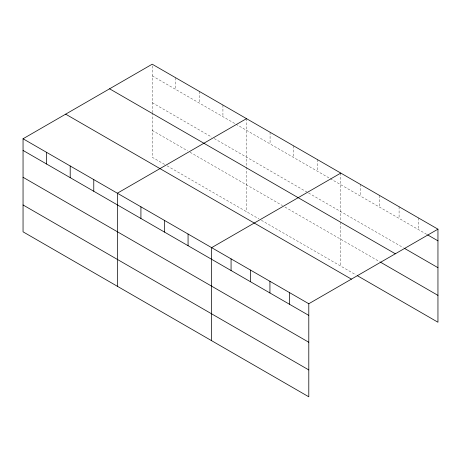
<?xml version="1.0" encoding="UTF-8"?>
<svg xmlns="http://www.w3.org/2000/svg" width="461" height="461" viewBox="0 0 461 461"><rect width="100%" height="100%" fill="white"/><g stroke="black" fill="none" stroke-linecap="round" stroke-linejoin="round"><path stroke-width="0.35" stroke-dasharray="2.31 1.73" d="M152.205 112.657L152.205 64.2M152.205 75.858L235.335 123.853M235.957 124.211L329.632 178.292M330.249 178.655L427.019 234.522M152.205 102.722L211.76 137.107M214.244 138.536L307.919 192.623M308.536 192.98L403.34 247.713M152.205 130.4L187.569 150.81M190.047 152.245L282.484 205.612M284.967 207.047L379.657 261.715M164.612 164.421L152.205 157.259L152.205 113.366M167.095 165.856L258.909 218.866M261.393 220.295L355.978 274.906M418.519 217.955L418.519 229.613M399.088 206.735L399.088 218.393M379.657 195.522L379.657 207.179M360.225 184.302L360.225 195.96M340.8 173.082L340.8 221.539M340.8 222.248L340.8 266.141M317.226 159.471L317.226 171.129M293.651 145.86L293.651 157.524M270.077 132.249L270.077 143.913M246.502 118.644L246.502 166.386M246.502 167.095L246.502 211.697M222.928 105.033L222.928 116.691M199.354 91.422L199.354 103.08M175.779 77.811L175.779 89.469"/><path stroke-width="0.69" d="M23.05 138.767L308.795 303.741L308.795 396.8L23.05 231.825L23.05 138.767L152.205 64.2L437.95 229.175L437.95 322.233L357.194 275.603M246.502 118.644L117.348 193.211L117.348 286.269M340.8 173.082L211.639 247.649L211.639 340.708M308.795 303.741L437.95 229.175M427.629 234.874L437.95 240.832M404.556 248.41L437.95 267.691M109.585 88.806L395.331 253.781M380.267 262.067L437.95 295.368M65.669 114.161L351.415 279.135M23.05 150.43L308.795 315.399M23.05 177.289L308.795 342.264M23.05 204.966L308.795 369.935M289.364 292.522L289.364 304.179M269.933 281.302L269.933 292.966M250.502 270.088L250.502 281.746M231.07 258.869L231.07 270.526M188.065 234.038L188.065 245.701M164.491 220.433L164.491 232.09M140.922 206.822L140.922 218.479M93.773 179.6L93.773 191.257M70.199 165.989L70.199 177.646M46.624 152.378L46.624 164.035"/></g></svg>
